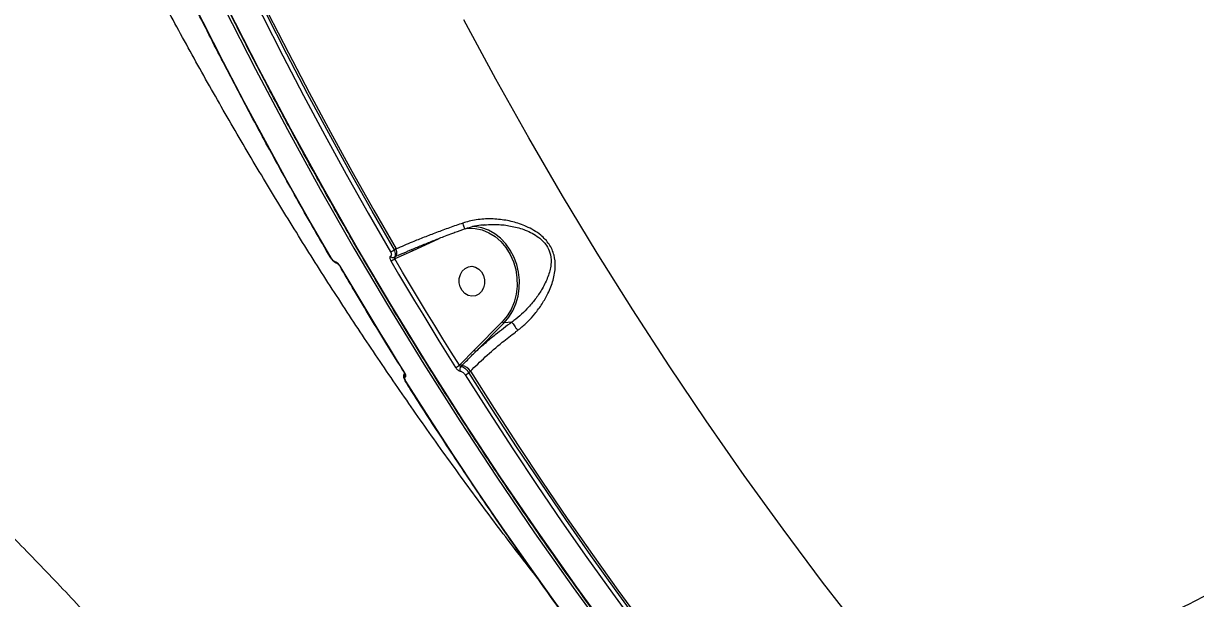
# Model space of a CAD drawing. Header units: millimetres. Extents: x -6028 to 5958, y -6064 to 4137.
# Drawn here: x 485.2 to 838.1, y -73.9 to 99.1 of the extents above; entities that cross this region are included whole.
import ezdxf

# ---------------------------------------------------------------- set-up
doc = ezdxf.new("R2010")
doc.units = ezdxf.units.MM
for name, color, linetype in [('DIKOM_ОБЪЕКТ', 7, 'Continuous'), ('DIKOM_РАЗМЕР_ЗОНА', 7, 'Continuous'), ('DIKOM_РАЗМЕР_ОБЪЕКТА', 7, 'Continuous')]:
    doc.layers.add(name, color=color, linetype=linetype)
doc.styles.add('style1', font='arial.ttf', dxfattribs={"width": 0.8})
doc.dimstyles.new('1-50', dxfattribs={"dimtxt": 300, "dimasz": 200, "dimexe": 100, "dimexo": 0, "dimgap": 100, "dimtad": 1, "dimtxsty": 'style1', "dimcen": 200, "dimclrd": 7, "dimclre": 7, "dimclrt": 7, "dimadec": 1, "dimazin": 2, "dimtfac": 1, "dimtmove": 0, "dimatfit": 2, "dimfxl": 0, "dimlwd": 25, "dimlwe": 18, "dimarcsym": 0})

# ---------------------------------------------------------------- blocks, each defined once
blk = doc.blocks.new('*D9')
at = {"layer": 'Defpoints', "color": 0, "transparency": 16777216}
for p in [(-6027.56, 1459.58), (4556.58, 1382.7), (4556.58, -5964.37)]:
    blk.add_point(p, dxfattribs=at)
at = {"layer": 'DIKOM_РАЗМЕР_ЗОНА', "color": 7, "lineweight": 18, "transparency": 16777216}
for p, q in [((-6027.56, 1459.58), (-6027.56, -6064.37)), ((4556.58, 1382.7), (4556.58, -6064.37))]:
    blk.add_line(p, q, dxfattribs=at)
at = {"layer": 'DIKOM_РАЗМЕР_ЗОНА', "color": 7, "lineweight": 25, "transparency": 16777216}
blk.add_line((-5827.56, -5964.37), (4356.58, -5964.37), dxfattribs=at)
at = {"layer": 'DIKOM_РАЗМЕР_ЗОНА', "color": 7, "transparency": 16777216}
for points in [[(-5827.56, -5931.03), (-5827.56, -5997.7), (-6027.56, -5964.37)], [(4356.58, -5931.03), (4356.58, -5997.7), (4556.58, -5964.37)]]:
    blk.add_solid(points, dxfattribs=at)
at = {"layer": 'DIKOM_РАЗМЕР_ЗОНА', "color": 7, "transparency": 16777216, "insert": (157.08, -5711.2), "char_height": 300, "attachment_point": 5, "style": 'style1'}
blk.add_mtext('10600', dxfattribs=at)
blk = doc.blocks.new('*D11')
at = {"layer": 'Defpoints', "color": 0, "transparency": 16777216}
for p in [(259.43, 2965.58), (1920.55, -3002.33), (4022.59, -3002.33)]:
    blk.add_point(p, dxfattribs=at)
at = {"layer": 'DIKOM_РАЗМЕР_ОБЪЕКТА', "color": 7, "lineweight": 18, "transparency": 16777216}
for p, q in [((259.43, 2965.58), (4122.59, 2965.58)), ((1920.55, -3002.33), (4122.59, -3002.33))]:
    blk.add_line(p, q, dxfattribs=at)
at = {"layer": 'DIKOM_РАЗМЕР_ОБЪЕКТА', "color": 7, "lineweight": 25, "transparency": 16777216}
blk.add_line((4022.59, 2765.58), (4022.59, -2802.33), dxfattribs=at)
at = {"layer": 'DIKOM_РАЗМЕР_ОБЪЕКТА', "color": 7, "transparency": 16777216}
for points in [[(3989.25, 2765.58), (4055.92, 2765.58), (4022.59, 2965.58)], [(3989.25, -2802.33), (4055.92, -2802.33), (4022.59, -3002.33)]]:
    blk.add_solid(points, dxfattribs=at)
at = {"layer": 'DIKOM_РАЗМЕР_ОБЪЕКТА', "color": 7, "transparency": 16777216, "insert": (3769.41, -24.42), "char_height": 300, "attachment_point": 5, "rotation": 90, "style": 'style1'}
blk.add_mtext('6000', dxfattribs=at)
blk = doc.blocks.new('*D12')
at = {"layer": 'Defpoints', "color": 0, "transparency": 16777216}
for p in [(3056.58, 1987.9), (-4027.97, 676.5), (3056.58, -3714.77)]:
    blk.add_point(p, dxfattribs=at)
at = {"layer": 'DIKOM_РАЗМЕР_ОБЪЕКТА', "color": 7, "lineweight": 18, "transparency": 16777216}
for p, q in [((3056.58, 1987.9), (3056.58, -3814.77)), ((-4027.97, 676.5), (-4027.97, -3814.77))]:
    blk.add_line(p, q, dxfattribs=at)
at = {"layer": 'DIKOM_РАЗМЕР_ОБЪЕКТА', "color": 7, "lineweight": 25, "transparency": 16777216}
blk.add_line((-3827.97, -3714.77), (2856.58, -3714.77), dxfattribs=at)
at = {"layer": 'DIKOM_РАЗМЕР_ОБЪЕКТА', "color": 7, "transparency": 16777216}
for points in [[(-3827.97, -3681.44), (-3827.97, -3748.11), (-4027.97, -3714.77)], [(2856.58, -3681.44), (2856.58, -3748.11), (3056.58, -3714.77)]]:
    blk.add_solid(points, dxfattribs=at)
at = {"layer": 'DIKOM_РАЗМЕР_ОБЪЕКТА', "color": 7, "transparency": 16777216, "insert": (20, -3461.6), "char_height": 300, "attachment_point": 5, "style": 'style1'}
blk.add_mtext('7100', dxfattribs=at)

msp = doc.modelspace()

# ---------------------------------------------------------------- linework, layer by layer
at = {"layer": 'DIKOM_ОБЪЕКТ', "color": 7, "linetype": 'Continuous', "lineweight": 15}
for p, q in [((602.359, 30.705), (610.447, 34.395)), ((577.746, 28.576), (577.751, 28.57)), ((597.183, 28.847), (596.863, 28.701)), ((597.454, 31.261), (596.925, 31.019)), ((597.023, 28.316), (597.129, 28.365)), ((597.129, 28.365), (602.359, 30.705)), ((629.416, 9.332), (620.925, 0.781)), ((621.471, 0.425), (629.961, 8.977)), ((632.266, 9.221), (629.961, 8.977)), ((620.925, 0.781), (616.806, -3.424)), ((616.806, -3.424), (616.482, -3.751)), ((616.93, -4.156), (617.304, -3.779)), ((619.374, -5.977), (619.794, -5.553))]:
    msp.add_line(p, q, dxfattribs=at)
at = {"layer": 'DIKOM_ОБЪЕКТ', "color": 7, "linetype": 'Continuous', "lineweight": 15, "flags": 128}
for points in [[(577.891, 28.534), (571.186, 40.153), (564.591, 51.856), (558.109, 63.643), (551.74, 75.51), (545.485, 87.458), (539.344, 99.485), (533.319, 111.588), (527.41, 123.766)], [(545.244, 125.654), (551.153, 113.476), (557.178, 101.372), (563.319, 89.346), (569.574, 77.398), (575.943, 65.53), (582.425, 53.744), (589.02, 42.041), (595.725, 30.422)], [(596.925, 31.019), (590.225, 42.628), (583.636, 54.322), (577.159, 66.098), (570.795, 77.957), (564.545, 89.895), (558.409, 101.911), (552.389, 114.004), (546.485, 126.172)], [(546.914, 126.604), (552.828, 114.411), (558.86, 102.293), (565.007, 90.252), (571.27, 78.29), (577.647, 66.409), (584.137, 54.609), (590.74, 42.892), (597.454, 31.261)], [(545.77, 103.619), (555.113, 85.311), (564.722, 67.185), (574.592, 49.247), (584.722, 31.503), (595.107, 13.957), (605.746, -3.385), (616.635, -20.517), (627.769, -37.434), (639.147, -54.132), (650.765, -70.605), (662.619, -86.849), (674.705, -102.858), (687.02, -118.627), (699.56, -134.153), (712.322, -149.429), (725.301, -164.452), (738.494, -179.216)], [(739.543, -179.105), (726.35, -164.341), (713.371, -149.318), (700.609, -134.042), (688.069, -118.516), (675.754, -102.747), (663.668, -86.738), (651.814, -70.494), (640.196, -54.021), (628.819, -37.323), (617.684, -20.406), (606.795, -3.274), (596.157, 14.068), (585.771, 31.614), (575.641, 49.358), (565.771, 67.296), (556.162, 85.422), (546.819, 103.73)], [(750.399, -100.083), (738.022, -84.655), (725.874, -68.979), (713.959, -53.061), (702.282, -36.906), (690.846, -20.519), (679.655, -3.905), (668.711, 12.93), (658.02, 29.981), (647.583, 47.243), (637.405, 64.71), (627.489, 82.376), (617.837, 100.237)], [(618.807, 37.467), (619.129, 37.49), (621.248, 37.419), (623.343, 36.965), (625.364, 36.138), (627.262, 34.958), (628.991, 33.454), (630.509, 31.662), (631.779, 29.625), (632.772, 27.393), (633.462, 25.019), (633.834, 22.561), (633.877, 20.078), (633.592, 17.631), (632.985, 15.278), (632.071, 13.075), (630.871, 11.078), (629.416, 9.332)], [(629.961, 8.977), (631.39, 10.675), (632.584, 12.609), (633.515, 14.737), (634.165, 17.014), (634.52, 19.389), (634.57, 21.811), (634.316, 24.228), (633.763, 26.587), (632.923, 28.837), (631.814, 30.929), (630.46, 32.818), (628.891, 34.463), (627.14, 35.828), (625.246, 36.883), (623.249, 37.606), (621.194, 37.982), (620.496, 38.028)], [(616.482, -3.751), (614.002, 0.219), (611.537, 4.2), (609.084, 8.193), (606.645, 12.196), (604.219, 16.21), (601.807, 20.234), (599.408, 24.27), (597.023, 28.316)], [(597.129, 28.365), (597.104, 28.447), (597.088, 28.527), (597.081, 28.603), (597.084, 28.672), (597.096, 28.733), (597.117, 28.784), (597.146, 28.822), (597.183, 28.847)], [(597.183, 28.847), (597.368, 28.974), (597.516, 29.166), (597.621, 29.419), (597.681, 29.724), (597.694, 30.071), (597.66, 30.451), (597.579, 30.852), (597.454, 31.261)], [(602.359, 30.705), (602.331, 30.797), (602.315, 30.886), (602.311, 30.969), (602.318, 31.043), (602.337, 31.105), (602.367, 31.153), (602.406, 31.184), (602.413, 31.188)], [(600.085, -5.987), (597.604, -2.014), (595.136, 1.971), (592.681, 5.966), (590.24, 9.972), (587.812, 13.99), (585.398, 18.018), (582.997, 22.057), (580.61, 26.106)], [(595.821, 27.716), (598.208, 23.667), (600.609, 19.628), (603.023, 15.6), (605.451, 11.583), (607.892, 7.576), (610.347, 3.581), (612.815, -0.404), (615.296, -4.377)], [(622.319, 17.66), (621.323, 17.176), (620.242, 17.044), (619.162, 17.277), (618.172, 17.855), (617.352, 18.73), (616.767, 19.833), (616.466, 21.073), (616.473, 22.351), (616.787, 23.563), (617.382, 24.61), (618.211, 25.408), (619.207, 25.892), (620.288, 26.023), (621.368, 25.791), (622.358, 25.213), (623.178, 24.338), (623.763, 23.235), (624.064, 21.995), (624.057, 20.717), (623.743, 19.505), (623.148, 18.458), (622.319, 17.66)], [(618.193, -6.604), (625.327, -17.796), (632.566, -28.896), (639.91, -39.903), (647.358, -50.816), (654.909, -61.633), (662.561, -72.353), (670.314, -82.974), (678.166, -93.495)], [(679.298, -92.795), (671.451, -82.283), (663.705, -71.671), (656.059, -60.96), (648.515, -50.152), (641.073, -39.248), (633.735, -28.25), (626.502, -17.159), (619.374, -5.977)], [(619.794, -5.553), (626.937, -16.759), (634.185, -27.873), (641.538, -38.893), (648.996, -49.819), (656.556, -60.648), (664.219, -71.38), (671.983, -82.012), (679.846, -92.545)], [(660.332, -95.382), (652.479, -84.861), (644.727, -74.24), (637.074, -63.521), (629.524, -52.704), (622.076, -41.791), (614.732, -30.784), (607.493, -19.684), (600.359, -8.492)]]:
    msp.add_lwpolyline(points, dxfattribs=at)
at = {"layer": 'DIKOM_ОБЪЕКТ', "color": 7, "linetype": 'Continuous', "lineweight": 15}
for centre, radius, start, end in [((577.852, 28.674), 0.146, 225.9457, 285.6424), ((594.98, 33.423), 3.092, 283.95473, 308.98356), ((596.538, 29.544), 0.903, 211.77715, 291.10111), ((595.086, 30.692), 3.065, 283.8711, 309.17858), ((579.938, 27.62), 0.752, 203.53383, 259.08631), ((580.568, 26.239), 0.139, 219.47368, 287.54738), ((630.073, 9.744), 0.776, 212.08411, 261.73479), ((621.582, 1.193), 0.776, 212.08411, 261.73479), ((617.528, -2.937), 0.871, 213.98556, 255.07864), ((600.044, -5.849), 0.144, 221.19975, 286.28857), ((601.078, -6.599), 1.072, 159.29485, 216.8316), ((614.58, -1.586), 2.881, 284.39413, 311.30079), ((617.827, -4.963), 1.207, 138.02757, 206.03711), ((616.183, -7.988), 4.356, 33.98715, 75.08108), ((617.469, -3.817), 2.879, 284.56681, 311.42374), ((600.321, -8.354), 0.143, 222.03262, 285.49178)]:
    msp.add_arc(centre, radius, start, end, dxfattribs=at)
for points, knots in [([(739.373, -179.061), (737.211, -176.67), (730.942, -169.736), (720.705, -158.089), (708.726, -144.049), (696.938, -129.789), (685.341, -115.316), (673.94, -100.633), (662.736, -85.744), (651.733, -70.653), (640.933, -55.364), (630.34, -39.881), (619.956, -24.208), (609.785, -8.348), (599.827, 7.693), (590.087, 23.912), (580.567, 40.304), (571.269, 56.865), (562.195, 73.591), (553.349, 90.478), (544.731, 107.521), (536.346, 124.715), (528.194, 142.056), (520.278, 159.541), (512.6, 177.163), (505.162, 194.918), (497.966, 212.802), (491.013, 230.811), (484.306, 248.938), (477.847, 267.181), (471.636, 285.533), (465.677, 303.991), (459.968, 322.548), (454.518, 341.203), (449.56, 359.026), (446.524, 370.664), (445.125, 376.023)], [0, 0, 0, 0, 0.0157717, 0.0457291, 0.0756867, 0.1056445, 0.1356023, 0.1655601, 0.1955179, 0.2254759, 0.2554338, 0.2853918, 0.3153499, 0.3453079, 0.3752661, 0.4052242, 0.4351824, 0.4651406, 0.4950988, 0.5250572, 0.5550155, 0.5849738, 0.6149321, 0.6448905, 0.6748489, 0.7048073, 0.7347656, 0.764724, 0.7946825, 0.8246409, 0.8545994, 0.8845579, 0.9145164, 0.9444749, 0.9744334, 1, 1, 1, 1]), ([(640.034, -67.806), (637.781, -64.923), (631.662, -57.095), (621.925, -44.095), (610.802, -28.83), (599.915, -13.357), (589.253, 2.309), (578.823, 18.166), (568.628, 34.208), (558.669, 50.432), (548.951, 66.833), (539.475, 83.405), (530.244, 100.145), (521.262, 117.048), (512.529, 134.109), (504.049, 151.322), (495.825, 168.684), (487.857, 186.19), (480.149, 203.834), (472.703, 221.612), (465.52, 239.518), (458.602, 257.548), (451.952, 275.697), (445.569, 293.958), (439.466, 312.332), (435.012, 326.351), (432.625, 334.255), (432.106, 335.974)], [0, 0, 0, 0, 0.02430793, 0.06601945, 0.10775568, 0.14951579, 0.19129871, 0.23310356, 0.27492933, 0.31677495, 0.35863954, 0.40052218, 0.4424222, 0.48433826, 0.52626979, 0.56821588, 0.61017572, 0.65214853, 0.69413358, 0.73613012, 0.77813746, 0.82015484, 0.86218169, 0.90421743, 0.94626136, 0.98831296, 1, 1, 1, 1]), ([(1289.175, 292.334), (1288.066, 289.594), (1285.055, 282.156), (1279.333, 269.576), (1271.777, 254.508), (1263.277, 238.995), (1253.893, 223.118), (1243.661, 206.948), (1232.607, 190.534), (1220.733, 173.899), (1208.076, 157.076), (1194.68, 140.116), (1180.611, 123.1), (1165.931, 106.108), (1150.682, 89.191), (1134.878, 72.382), (1118.557, 55.704), (1101.773, 39.21), (1084.605, 22.974), (1067.133, 7.074), (1049.408, -8.437), (1031.456, -23.527), (1013.31, -38.177), (995.03, -52.347), (976.699, -65.972), (958.404, -78.987), (940.202, -91.345), (922.126, -103.013), (904.202, -113.985), (886.486, -124.233), (869.06, -133.711), (852.004, -142.373), (836.153, -149.818), (821.457, -156.17), (807.855, -161.556), (794.626, -166.286), (781.83, -170.341), (769.578, -173.688), (757.902, -176.318), (747.927, -178.092), (741.97, -178.812), (739.543, -179.105)], [0, 0, 0, 0, 0.01565286, 0.04248988, 0.06941152, 0.09637648, 0.12334117, 0.15026268, 0.1771, 0.20393685, 0.23085875, 0.25782329, 0.28478817, 0.31170978, 0.33854688, 0.36538395, 0.39230562, 0.41927032, 0.44623509, 0.47315674, 0.49999381, 0.52683088, 0.55375249, 0.58071726, 0.60768192, 0.63460359, 0.66144067, 0.68827767, 0.71519941, 0.74216414, 0.76912876, 0.79605027, 0.82288747, 0.84596643, 0.8691684, 0.89239735, 0.91562642, 0.93882804, 0.96158802, 0.98434797, 1, 1, 1, 1]), ([(1208.246, 281.832), (1206.035, 277.669), (1201.611, 269.338), (1194.175, 256.52), (1186.18, 243.506), (1177.471, 230.126), (1168.046, 216.404), (1157.9, 202.361), (1147.193, 188.223), (1135.627, 173.619), (1123.171, 158.578), (1109.815, 143.143), (1095.806, 127.625), (1081.167, 112.076), (1065.934, 96.549), (1050.462, 81.404), (1034.813, 66.684), (1019.049, 52.42), (1002.896, 38.363), (986.394, 24.572), (969.594, 11.101), (952.881, -1.742), (936.311, -13.927), (919.937, -25.443), (903.476, -36.488), (886.985, -47.001), (870.522, -56.932), (855.507, -65.462), (841.929, -72.735), (829.71, -78.926), (817.685, -84.654), (805.9, -89.895), (794.405, -94.629), (783.202, -98.849), (772.264, -102.596), (765.248, -104.649), (761.74, -105.676)], [0, 0, 0, 0, 0.027765, 0.0555637, 0.0833621, 0.1111272, 0.140031, 0.1689728, 0.1979141, 0.2268178, 0.2582446, 0.2896957, 0.3211223, 0.3534671, 0.3858383, 0.418183, 0.4495058, 0.4808528, 0.5121757, 0.5444125, 0.5766756, 0.6089123, 0.6401607, 0.6714334, 0.702682, 0.734841, 0.7670264, 0.7991856, 0.8241462, 0.8491069, 0.8742669, 0.8994268, 0.9244693, 0.9495119, 0.974756, 1, 1, 1, 1]), ([(570.733, -157.922), (567.395, -153.507), (560.713, -144.673), (550.057, -131.283), (538.973, -117.837), (527.283, -104.173), (514.999, -90.323), (502.127, -76.317), (488.872, -62.382), (474.875, -48.159), (460.131, -33.696), (444.654, -19.052), (428.742, -4.531), (412.434, 9.811), (395.775, 23.915), (379.153, 37.455), (362.625, 50.398), (346.245, 62.724), (329.724, 74.651), (313.116, 86.116), (296.478, 97.067), (280.188, 107.253), (264.297, 116.659), (248.84, 125.286), (233.552, 133.282), (218.495, 140.591), (203.729, 147.17), (190.508, 152.496), (178.76, 156.752), (168.353, 160.129), (158.283, 162.987), (148.587, 165.313), (139.307, 167.098), (130.447, 168.334), (121.971, 169.065), (116.698, 169.087), (114.061, 169.098)], [0, 0, 0, 0, 0.0277654, 0.0555638, 0.0833624, 0.1111276, 0.1400314, 0.1689729, 0.1979142, 0.2268179, 0.2582447, 0.2896958, 0.3211226, 0.3534672, 0.3858385, 0.4181832, 0.4495059, 0.480853, 0.5121758, 0.5444125, 0.5766758, 0.6089124, 0.6401609, 0.6714335, 0.702682, 0.7348411, 0.7670266, 0.7991857, 0.8241462, 0.8491071, 0.8742669, 0.899427, 0.9244696, 0.949512, 0.974756, 1, 1, 1, 1]), ([(584.136, -247.518), (582.183, -244.403), (576.881, -235.945), (567.526, -221.875), (555.889, -205.285), (543.464, -188.47), (530.327, -171.518), (516.533, -154.504), (502.12, -137.481), (487.1, -120.479), (471.51, -103.526), (455.403, -86.672), (438.856, -69.997), (421.944, -53.578), (404.717, -37.47), (387.198, -21.705), (369.422, -6.304), (351.446, 8.69), (333.355, 23.208), (315.231, 37.18), (297.133, 50.558), (279.09, 63.308), (261.133, 75.421), (243.314, 86.864), (225.718, 97.587), (208.427, 107.538), (191.498, 116.678), (174.965, 124.976), (158.85, 132.434), (143.199, 139.037), (128.082, 144.757), (113.572, 149.564), (100.368, 153.253), (88.381, 155.962), (77.515, 157.836), (67.183, 159.004), (57.431, 159.463), (48.341, 159.214), (39.938, 158.256), (32.979, 156.828), (28.98, 155.538), (27.351, 155.012)], [0, 0, 0, 0, 0.0156529, 0.0424898, 0.0694115, 0.0963763, 0.1233411, 0.1502628, 0.1770999, 0.2039369, 0.2308586, 0.2578233, 0.2847881, 0.3117098, 0.3385468, 0.3653839, 0.3923055, 0.4192703, 0.446235, 0.4731567, 0.4999938, 0.5268308, 0.5537526, 0.5807173, 0.6076819, 0.6346036, 0.6614408, 0.6882778, 0.7151994, 0.742164, 0.7691288, 0.7960505, 0.8228874, 0.8459666, 0.8691683, 0.8923973, 0.9156265, 0.9388281, 0.9615879, 0.984348, 1, 1, 1, 1]), ([(19.972, 151.039), (20.304, 151.226), (23.048, 152.765), (29.036, 154.713), (37.951, 156.825), (47.713, 157.903), (58.366, 158.079), (69.942, 157.281), (82.414, 155.497), (95.511, 152.764), (109.171, 149.114), (123.325, 144.598), (138.202, 139.143), (153.782, 132.727), (170.026, 125.349), (186.383, 117.268), (202.769, 108.566), (219.11, 99.333), (235.867, 89.316), (253.002, 78.514), (270.469, 66.947), (288.123, 54.702), (305.914, 41.803), (323.787, 28.288), (341.801, 14.106), (359.896, -0.721), (378.012, -16.157), (395.749, -31.863), (413.055, -47.777), (429.889, -63.836), (446.524, -80.302), (462.897, -97.135), (478.929, -114.282), (493.391, -130.34), (502.275, -140.668), (506.203, -145.236)], [0, 0, 0, 0, 0.0043966, 0.0363498, 0.0674011, 0.0984764, 0.1295277, 0.1614809, 0.1934603, 0.2254137, 0.2564651, 0.2875402, 0.3185916, 0.3505449, 0.382524, 0.4144773, 0.4444106, 0.4743653, 0.5042987, 0.535037, 0.5657985, 0.5965368, 0.6275882, 0.6586635, 0.6897149, 0.7216682, 0.7536477, 0.785601, 0.8166524, 0.8477277, 0.8787791, 0.9107324, 0.9427118, 0.9746651, 1, 1, 1, 1]), ([(577.746, 28.576), (576.076, 31.452), (571.232, 39.79), (563.383, 53.722), (554.277, 70.421), (545.401, 87.283), (536.905, 104.004), (530.912, 116.211), (527.782, 122.731), (527.268, 123.802)], [0, 0, 0, 0, 0.09301179, 0.26968894, 0.44636768, 0.62304698, 0.79972564, 0.96710718, 1, 1, 1, 1]), ([(617.536, 39.03), (616.204, 38.567), (613.526, 37.635), (609.628, 36.199), (605.867, 34.754), (601.747, 33.107), (599.045, 31.945), (597.454, 31.261)], [0, 0, 0, 0, 0.1872856, 0.3765522, 0.5570076, 0.7391981, 1, 1, 1, 1]), ([(634.057, 6.762), (634.273, 6.927), (635.338, 7.742), (637.126, 9.357), (639.392, 11.856), (641.455, 14.693), (643.359, 18.084), (644.839, 21.83), (645.509, 25.701), (645.231, 28.834), (644.45, 31.063), (643.57, 32.664), (642.399, 34.127), (640.86, 35.569), (638.937, 36.899), (636.139, 38.331), (632.596, 39.533), (628.278, 40.277), (623.835, 40.359), (620.203, 39.853), (618.153, 39.221), (617.536, 39.03)], [0, 0, 0, 0, 0.0134553, 0.0663232, 0.1192321, 0.1832745, 0.2473505, 0.3264818, 0.4053677, 0.4678592, 0.499098, 0.530303, 0.5614429, 0.5926235, 0.6345148, 0.6764894, 0.7480864, 0.8197603, 0.893959, 0.9680651, 1, 1, 1, 1]), ([(618.154, 37.308), (618.155, 37.305), (618.156, 37.296), (618.057, 37.569), (617.874, 38.077), (617.696, 38.58), (617.579, 38.907), (617.551, 38.988), (617.536, 39.03)], [0, 0, 0, 0, 0.1294357, 0.3919037, 0.6543122, 0.9167259, 0.9558586, 1, 1, 1, 1]), ([(613.794, 35.67), (613.096, 35.409), (611.251, 34.72), (608.314, 33.57), (604.999, 32.231), (601.792, 30.881), (599.398, 29.844), (598.137, 29.268), (597.85, 29.136)], [0, 0, 0, 0, 0.1231945, 0.3255352, 0.5293139, 0.7340995, 0.9393485, 1, 1, 1, 1]), ([(618.168, 37.27), (617.144, 36.905), (615.676, 36.381), (614.231, 35.835), (613.794, 35.67)], [0, 0, 0, 0, 0.6975486, 1, 1, 1, 1]), ([(624.172, 38.513), (623.354, 38.421), (621.627, 38.227), (619.617, 37.768), (618.475, 37.326), (618.189, 37.215)], [0, 0, 0, 0, 0.4028399, 0.8502811, 1, 1, 1, 1]), ([(623.65, 38.451), (623.805, 38.488), (623.977, 38.529), (624.151, 38.53), (624.168, 38.53)], [0, 0, 0, 0, 0.9015392, 1, 1, 1, 1]), ([(624.168, 38.53), (625.597, 38.592), (628.371, 38.712), (632.464, 38.138), (635.801, 37.198), (638.459, 35.997), (640.24, 34.885), (641.673, 33.641), (642.94, 32.119), (643.619, 30.659), (644.113, 28.695), (644.164, 26.21), (643.252, 22.808), (641.635, 19.481), (639.628, 16.44), (637.536, 13.888), (635.269, 11.607), (633.531, 10.141), (632.472, 9.367), (632.269, 9.22), (632.269, 9.22)], [0, 0, 0, 0, 0.0855613, 0.1660665, 0.2483216, 0.2936577, 0.339992, 0.3720624, 0.4053656, 0.4574755, 0.4702941, 0.5375738, 0.6249323, 0.7156895, 0.7888197, 0.8631974, 0.923434, 0.9847501, 0.9999619, 1, 1, 1, 1]), ([(579.793, 26.898), (579.752, 26.9), (579.525, 26.913), (579.103, 27.13), (578.529, 27.551), (578.037, 28.087), (577.836, 28.458), (577.769, 28.58)], [0, 0, 0, 0, 0.0486037, 0.2688531, 0.5513602, 0.851486, 1, 1, 1, 1]), ([(579.248, 27.319), (579.147, 27.35), (578.945, 27.411), (578.59, 27.668), (578.244, 28.017), (578.015, 28.327), (577.911, 28.502), (577.891, 28.534)], [0, 0, 0, 0, 0.2341211, 0.4679803, 0.703952, 0.9448597, 1, 1, 1, 1]), ([(595.771, 29.068), (595.762, 29.064), (595.677, 29.022), (595.556, 28.883), (595.511, 28.565), (595.592, 28.158), (595.745, 27.864), (595.821, 27.716)], [0, 0, 0, 0, 0.0278698, 0.2651581, 0.5076936, 0.7539687, 1, 1, 1, 1]), ([(595.725, 30.422), (595.801, 30.275), (595.953, 29.98), (596.033, 29.572), (595.987, 29.254), (595.865, 29.114), (595.78, 29.073), (595.771, 29.068)], [0, 0, 0, 0, 0.2457938, 0.4918051, 0.7342514, 0.9715787, 1, 1, 1, 1]), ([(597.023, 28.316), (596.978, 28.356), (596.892, 28.435), (596.817, 28.549), (596.8, 28.638), (596.828, 28.68), (596.853, 28.697), (596.86, 28.7), (596.863, 28.701)], [0, 0, 0, 0, 0.2630349, 0.5158582, 0.7518875, 0.9410997, 0.9739818, 1, 1, 1, 1]), ([(596.863, 28.701), (596.878, 28.709), (597.021, 28.778), (597.23, 29.014), (597.336, 29.556), (597.249, 30.256), (597.033, 30.765), (596.925, 31.019)], [0, 0, 0, 0, 0.0285641, 0.267042, 0.5101323, 0.755655, 1, 1, 1, 1]), ([(580.61, 26.106), (580.59, 26.139), (580.484, 26.314), (580.254, 26.624), (579.907, 26.971), (579.552, 27.228), (579.349, 27.289), (579.248, 27.319)], [0, 0, 0, 0, 0.055789, 0.2968202, 0.5327286, 0.76629, 1, 1, 1, 1]), ([(580.457, 26.149), (580.434, 26.189), (580.364, 26.312), (580.207, 26.513), (580.024, 26.704), (579.877, 26.822), (579.776, 26.883), (579.765, 26.887), (579.76, 26.889)], [0, 0, 0, 0, 0.1096577, 0.3382675, 0.5438148, 0.7189006, 0.8602237, 1, 1, 1, 1]), ([(599.936, -5.944), (598.183, -3.134), (593.102, 5.014), (586.615, 15.717), (581.935, 23.651), (580.462, 26.148)], [0, 0, 0, 0, 0.2651054, 0.7686744, 1, 1, 1, 1]), ([(632.266, 9.221), (630.6, 7.963), (627.889, 5.918), (624.307, 2.947), (622.419, 1.268), (621.471, 0.425)], [0, 0, 0, 0, 0.4427046, 0.7201696, 1, 1, 1, 1]), ([(632.269, 9.22), (632.268, 9.22), (632.268, 9.221), (632.267, 9.221), (632.266, 9.221)], [0, 0, 0, 0, 0.67955941, 1, 1, 1, 1]), ([(632.269, 9.22), (632.332, 9.129), (632.459, 8.945), (632.831, 8.428), (633.289, 7.801), (633.689, 7.257), (633.943, 6.915), (634.03, 6.798), (634.057, 6.762)], [0, 0, 0, 0, 0.2205081, 0.441013, 0.6614828, 0.8819651, 0.9635735, 1, 1, 1, 1]), ([(619.794, -5.553), (621.261, -4.111), (624.237, -1.185), (628.893, 2.784), (632.243, 5.411), (633.82, 6.586), (634.057, 6.762)], [0, 0, 0, 0, 0.3434996, 0.6969372, 0.9545331, 1, 1, 1, 1]), ([(617.304, -3.779), (617.516, -3.565), (618.575, -2.498), (619.954, -1.085), (621.143, 0.099), (621.471, 0.425)], [0, 0, 0, 0, 0.1533265, 0.7665903, 1, 1, 1, 1]), ([(600.218, -8.448), (600.195, -8.414), (600.006, -8.134), (599.791, -7.617), (599.697, -6.97), (599.807, -6.409), (600.024, -6.151), (600.121, -6.035)], [0, 0, 0, 0, 0.0422207, 0.3544039, 0.6186045, 0.8289042, 1, 1, 1, 1]), ([(600.109, -6.318), (600.109, -6.32), (600.11, -6.328), (600.098, -6.267), (600.053, -6.156), (599.996, -6.036), (599.944, -5.959), (599.933, -5.944)], [0, 0, 0, 0, 0.08888087, 0.33919092, 0.59868569, 0.91943221, 1, 1, 1, 1]), ([(600.22, -7.241), (600.231, -7.236), (600.308, -7.201), (600.406, -7.074), (600.422, -6.782), (600.32, -6.404), (600.163, -6.126), (600.085, -5.987)], [0, 0, 0, 0, 0.0386447, 0.2781322, 0.5183685, 0.7592284, 1, 1, 1, 1]), ([(615.296, -4.377), (615.312, -4.401), (615.415, -4.563), (615.649, -4.854), (616.019, -5.185), (616.406, -5.422), (616.631, -5.469), (616.743, -5.492)], [0, 0, 0, 0, 0.0426288, 0.2824712, 0.5215936, 0.7608036, 1, 1, 1, 1]), ([(616.93, -4.156), (616.891, -4.149), (616.815, -4.135), (616.691, -4.05), (616.579, -3.929), (616.513, -3.82), (616.486, -3.76), (616.482, -3.751)], [0, 0, 0, 0, 0.2367481, 0.4741965, 0.7137404, 0.9566174, 1, 1, 1, 1]), ([(616.743, -5.492), (616.855, -5.516), (617.079, -5.562), (617.468, -5.799), (617.839, -6.129), (618.074, -6.419), (618.177, -6.58), (618.193, -6.604)], [0, 0, 0, 0, 0.2393891, 0.4786648, 0.7179288, 0.9577217, 1, 1, 1, 1]), ([(619.374, -5.977), (619.347, -5.937), (619.168, -5.676), (618.766, -5.204), (618.137, -4.664), (617.486, -4.275), (617.115, -4.196), (616.93, -4.156)], [0, 0, 0, 0, 0.0422555, 0.2819628, 0.5212141, 0.7605634, 1, 1, 1, 1]), ([(600.359, -8.492), (600.28, -8.353), (600.122, -8.076), (600.019, -7.699), (600.034, -7.409), (600.132, -7.281), (600.209, -7.246), (600.22, -7.241)], [0, 0, 0, 0, 0.2407079, 0.4814273, 0.7217011, 0.9612085, 1, 1, 1, 1]), ([(660.184, -95.336), (658.221, -92.721), (652.528, -85.14), (643.258, -72.437), (632.445, -57.165), (621.84, -41.697), (611.627, -26.312), (604.466, -15.186), (600.75, -9.299), (600.213, -8.448)], [0, 0, 0, 0, 0.0934441, 0.2709367, 0.4484311, 0.6259262, 0.8034219, 0.9715758, 1, 1, 1, 1]), ([(1031.697, -24.072), (1030.775, -24.837), (1026.921, -28.032), (1020.108, -33.537), (1011.272, -40.573), (1002.429, -47.464), (993.579, -54.222), (984.717, -60.847), (975.844, -67.341), (966.955, -73.705), (958.048, -79.943), (949.12, -86.055), (940.183, -92.033), (931.268, -97.857), (922.411, -103.501), (913.633, -108.953), (904.936, -114.211), (896.317, -119.279), (887.773, -124.158), (879.3, -128.85), (870.897, -133.357), (862.561, -137.679), (854.289, -141.818), (846.079, -145.775), (837.936, -149.547), (829.882, -153.124), (821.951, -156.491), (814.168, -159.634), (806.54, -162.553), (799.063, -165.249), (791.735, -167.724), (784.551, -169.98), (777.51, -172.016), (770.61, -173.834), (763.849, -175.432), (757.224, -176.814), (750.743, -177.969), (745.067, -178.831), (741.629, -179.209), (740.239, -179.361)], [0, 0, 0, 0, 0.0087473, 0.036523, 0.0642056, 0.0918273, 0.1194195, 0.1470136, 0.1746339, 0.2023088, 0.2300696, 0.2579483, 0.2859753, 0.3140358, 0.3419856, 0.3698021, 0.3975172, 0.4251618, 0.452768, 0.4803675, 0.5079872, 0.5356529, 0.5633954, 0.5912473, 0.6192399, 0.647325, 0.6753436, 0.7032161, 0.7309785, 0.7586619, 0.7862999, 0.8139223, 0.8415597, 0.8692348, 0.8969788, 0.924823, 0.9527985, 0.9809044, 1, 1, 1, 1])]:
    msp.add_open_spline(points, degree=3, knots=knots, dxfattribs=at)

# ---------------------------------------------------------------- dimensions: what is measured, and where the dimension line sits
at = {"layer": 'DIKOM_РАЗМЕР_ЗОНА'}
dim = msp.add_linear_dim(base=(4556.575, -5964.368), p1=(-6027.562, 1459.576), p2=(4556.575, 1382.704), text='10600', dimstyle='1-50', dxfattribs=at)
dim.commit()
dim.dimension.update_dxf_attribs({"geometry": '*D9', "text_midpoint": (157.08, -5964.368), "dimtype": 160})
at = {"layer": 'DIKOM_РАЗМЕР_ОБЪЕКТА'}
dim = msp.add_linear_dim(base=(4022.586, -3002.33), p1=(259.433, 2965.575), p2=(1920.546, -3002.33), angle=90, text='6000', dimstyle='1-50', dxfattribs=at)
dim.commit()
dim.dimension.update_dxf_attribs({"geometry": '*D11', "text_midpoint": (4022.586, -24.423), "dimtype": 160})
dim = msp.add_linear_dim(base=(3056.575, -3714.774), p1=(-4027.972, 676.501), p2=(3056.575, 1987.897), text='7100', dimstyle='1-50', dxfattribs=at)
dim.commit()
dim.dimension.update_dxf_attribs({"geometry": '*D12', "text_midpoint": (20, -3714.774), "dimtype": 160})

doc.saveas('drawing.dxf')
